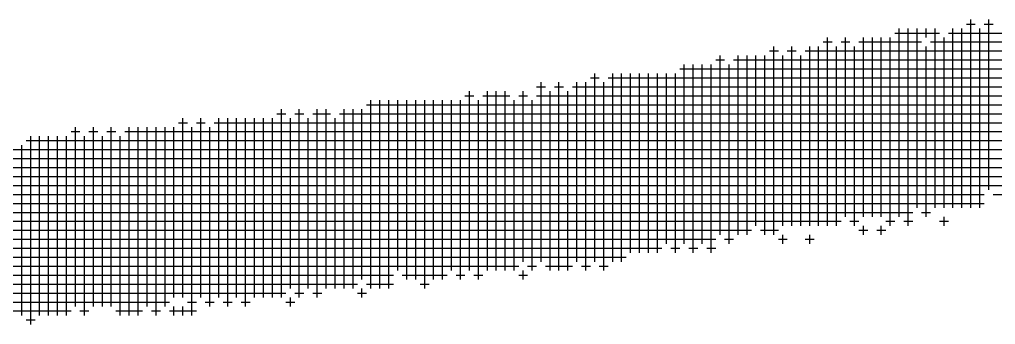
# Model space of a CAD drawing. Header units: feet. Extents: x 778950 to 1031250, y -253464 to -75264.
# Drawn here: x 938152.2 to 938461.2, y -245131.3 to -245034.9 of the extents above; entities that cross this region are included whole.
import ezdxf

# ---------------------------------------------------------------- set-up
doc = ezdxf.new("R2010")
doc.units = ezdxf.units.FT
doc.header["$LTSCALE"] = 3000
doc.header["$MEASUREMENT"] = 0
doc.layers.add('CX-MISC', color=2, linetype='CONTINUOUS')

msp = doc.modelspace()

# ---------------------------------------------------------------- linework, layer by layer
at = {"layer": 'CX-MISC'}
for p, q in [((938452.04, -245036.3, 7362.78), (938454.87, -245036.3, 7362.78)), ((938453.45, -245094.42, 7362.78), (938453.45, -245034.88, 7362.78)), ((938457.71, -245036.3, 7362.78), (938460.54, -245036.3, 7362.78)), ((938459.12, -245088.75, 7362.78), (938459.12, -245034.88, 7362.78)), ((938429.36, -245039.14, 7362.78), (938443.53, -245039.14, 7362.78)), ((938430.77, -245097.25, 7362.78), (938430.77, -245037.72, 7362.78)), ((938433.61, -245100.09, 7362.78), (938433.61, -245037.72, 7362.78)), ((938436.44, -245094.42, 7362.78), (938436.44, -245037.72, 7362.78)), ((938439.28, -245040.55, 7362.78), (938439.28, -245037.72, 7362.78)), ((938442.11, -245094.42, 7362.78), (938442.11, -245037.72, 7362.78)), ((938446.37, -245039.14, 7362.78), (938860.28, -245039.14, 7362.78)), ((938447.78, -245094.42, 7362.78), (938447.78, -245037.72, 7362.78)), ((938450.62, -245094.42, 7362.78), (938450.62, -245037.72, 7362.78)), ((938456.29, -245094.42, 7362.78), (938456.29, -245037.72, 7362.78)), ((938406.68, -245041.97, 7362.78), (938409.51, -245041.97, 7362.78)), ((938408.09, -245100.09, 7362.78), (938408.09, -245040.55, 7362.78)), ((938412.35, -245041.97, 7362.78), (938415.18, -245041.97, 7362.78)), ((938413.76, -245097.25, 7362.78), (938413.76, -245040.55, 7362.78)), ((938418.02, -245041.97, 7362.78), (938437.86, -245041.97, 7362.78)), ((938419.43, -245097.25, 7362.78), (938419.43, -245040.55, 7362.78)), ((938422.27, -245097.25, 7362.78), (938422.27, -245040.55, 7362.78)), ((938425.1, -245097.25, 7362.78), (938425.1, -245040.55, 7362.78)), ((938427.94, -245100.09, 7362.78), (938427.94, -245040.55, 7362.78)), ((938440.7, -245041.97, 7362.78), (938843.27, -245041.97, 7362.78)), ((938444.95, -245094.42, 7362.78), (938444.95, -245040.55, 7362.78)), ((938389.67, -245044.81, 7362.78), (938392.5, -245044.81, 7362.78)), ((938391.08, -245102.92, 7362.78), (938391.08, -245043.39, 7362.78)), ((938395.34, -245044.81, 7362.78), (938398.17, -245044.81, 7362.78)), ((938396.75, -245100.09, 7362.78), (938396.75, -245043.39, 7362.78)), ((938401.01, -245044.81, 7362.78), (938831.93, -245044.81, 7362.78)), ((938402.42, -245100.09, 7362.78), (938402.42, -245043.39, 7362.78)), ((938405.26, -245100.09, 7362.78), (938405.26, -245043.39, 7362.78)), ((938410.93, -245100.09, 7362.78), (938410.93, -245043.39, 7362.78)), ((938416.6, -245100.09, 7362.78), (938416.6, -245043.39, 7362.78)), ((938439.28, -245097.25, 7362.78), (938439.28, -245043.39, 7362.78)), ((938372.66, -245047.64, 7362.78), (938375.49, -245047.64, 7362.78)), ((938374.07, -245102.92, 7362.78), (938374.07, -245046.22, 7362.78)), ((938378.33, -245047.64, 7362.78), (938806.41, -245047.64, 7362.78)), ((938379.74, -245102.92, 7362.78), (938379.74, -245046.22, 7362.78)), ((938382.58, -245102.92, 7362.78), (938382.58, -245046.22, 7362.78)), ((938385.41, -245100.09, 7362.78), (938385.41, -245046.22, 7362.78)), ((938388.25, -245102.92, 7362.78), (938388.25, -245046.22, 7362.78)), ((938393.92, -245100.09, 7362.78), (938393.92, -245046.22, 7362.78)), ((938399.59, -245100.09, 7362.78), (938399.59, -245046.22, 7362.78)), ((938334.38, -245111.43, 7362.78), (938334.38, -245051.89, 7362.78)), ((938340.05, -245111.43, 7362.78), (938340.05, -245051.89, 7362.78)), ((938342.89, -245111.43, 7362.78), (938342.89, -245051.89, 7362.78)), ((938345.72, -245108.59, 7362.78), (938345.72, -245051.89, 7362.78)), ((938348.56, -245108.59, 7362.78), (938348.56, -245051.89, 7362.78)), ((938351.39, -245108.59, 7362.78), (938351.39, -245051.89, 7362.78)), ((938354.23, -245108.59, 7362.78), (938354.23, -245051.89, 7362.78)), ((938357.06, -245105.76, 7362.78), (938357.06, -245051.89, 7362.78)), ((938359.9, -245108.59, 7362.78), (938359.9, -245051.89, 7362.78)), ((938361.32, -245050.48, 7362.78), (938763.89, -245050.48, 7362.78)), ((938362.73, -245105.76, 7362.78), (938362.73, -245049.06, 7362.78)), ((938365.57, -245108.59, 7362.78), (938365.57, -245049.06, 7362.78)), ((938368.4, -245105.76, 7362.78), (938368.4, -245049.06, 7362.78)), ((938371.24, -245108.59, 7362.78), (938371.24, -245049.06, 7362.78)), ((938376.91, -245105.76, 7362.78), (938376.91, -245049.06, 7362.78)), ((938317.37, -245111.43, 7362.78), (938317.37, -245054.73, 7362.78)), ((938323.04, -245114.26, 7362.78), (938323.04, -245054.73, 7362.78)), ((938328.71, -245111.43, 7362.78), (938328.71, -245054.73, 7362.78)), ((938331.55, -245114.26, 7362.78), (938331.55, -245054.73, 7362.78)), ((938332.97, -245053.31, 7362.78), (938335.8, -245053.31, 7362.78)), ((938337.22, -245114.26, 7362.78), (938337.22, -245054.73, 7362.78)), ((938338.64, -245053.31, 7362.78), (938752.55, -245053.31, 7362.78)), ((938294.69, -245114.26, 7362.78), (938294.69, -245057.56, 7362.78)), ((938300.36, -245114.26, 7362.78), (938300.36, -245057.56, 7362.78)), ((938303.2, -245114.26, 7362.78), (938303.2, -245057.56, 7362.78)), ((938306.03, -245114.26, 7362.78), (938306.03, -245057.56, 7362.78)), ((938311.7, -245111.43, 7362.78), (938311.7, -245057.56, 7362.78)), ((938315.96, -245056.15, 7362.78), (938318.79, -245056.15, 7362.78)), ((938320.21, -245114.26, 7362.78), (938320.21, -245057.56, 7362.78)), ((938321.63, -245056.15, 7362.78), (938324.46, -245056.15, 7362.78)), ((938325.88, -245114.26, 7362.78), (938325.88, -245057.56, 7362.78)), ((938327.3, -245056.15, 7362.78), (938749.71, -245056.15, 7362.78)), ((938263.51, -245119.93, 7362.78), (938263.51, -245060.4, 7362.78)), ((938266.34, -245119.93, 7362.78), (938266.34, -245060.4, 7362.78)), ((938269.18, -245119.93, 7362.78), (938269.18, -245060.4, 7362.78)), ((938272.01, -245114.26, 7362.78), (938272.01, -245060.4, 7362.78)), ((938274.85, -245117.1, 7362.78), (938274.85, -245060.4, 7362.78)), ((938277.68, -245117.1, 7362.78), (938277.68, -245060.4, 7362.78)), ((938280.52, -245119.93, 7362.78), (938280.52, -245060.4, 7362.78)), ((938283.35, -245117.1, 7362.78), (938283.35, -245060.4, 7362.78)), ((938286.19, -245117.1, 7362.78), (938286.19, -245060.4, 7362.78)), ((938289.02, -245114.26, 7362.78), (938289.02, -245060.4, 7362.78)), ((938291.86, -245117.1, 7362.78), (938291.86, -245060.4, 7362.78)), ((938293.28, -245058.98, 7362.78), (938296.11, -245058.98, 7362.78)), ((938297.53, -245117.1, 7362.78), (938297.53, -245060.4, 7362.78)), ((938298.95, -245058.98, 7362.78), (938307.45, -245058.98, 7362.78)), ((938308.87, -245114.26, 7362.78), (938308.87, -245060.4, 7362.78)), ((938310.29, -245058.98, 7362.78), (938313.12, -245058.98, 7362.78)), ((938314.54, -245114.26, 7362.78), (938314.54, -245060.4, 7362.78)), ((938315.96, -245058.98, 7362.78), (938701.52, -245058.98, 7362.78)), ((938235.16, -245122.77, 7362.78), (938235.16, -245063.23, 7362.78)), ((938240.83, -245122.77, 7362.78), (938240.83, -245063.23, 7362.78)), ((938246.5, -245122.77, 7362.78), (938246.5, -245063.23, 7362.78)), ((938249.33, -245119.93, 7362.78), (938249.33, -245063.23, 7362.78)), ((938255, -245119.93, 7362.78), (938255, -245063.23, 7362.78)), ((938257.84, -245119.93, 7362.78), (938257.84, -245063.23, 7362.78)), ((938260.67, -245117.1, 7362.78), (938260.67, -245063.23, 7362.78)), ((938262.09, -245061.82, 7362.78), (938684.51, -245061.82, 7362.78)), ((938203.97, -245122.77, 7362.78), (938203.97, -245066.07, 7362.78)), ((938209.64, -245122.77, 7362.78), (938209.64, -245066.07, 7362.78)), ((938215.31, -245122.77, 7362.78), (938215.31, -245066.07, 7362.78)), ((938218.15, -245125.6, 7362.78), (938218.15, -245066.07, 7362.78)), ((938220.98, -245122.77, 7362.78), (938220.98, -245066.07, 7362.78)), ((938223.82, -245125.6, 7362.78), (938223.82, -245066.07, 7362.78)), ((938226.65, -245122.77, 7362.78), (938226.65, -245066.07, 7362.78)), ((938229.49, -245122.77, 7362.78), (938229.49, -245066.07, 7362.78)), ((938232.32, -245122.77, 7362.78), (938232.32, -245066.07, 7362.78)), ((938233.74, -245064.65, 7362.78), (938236.58, -245064.65, 7362.78)), ((938237.99, -245119.93, 7362.78), (938237.99, -245066.07, 7362.78)), ((938239.41, -245064.65, 7362.78), (938242.25, -245064.65, 7362.78)), ((938243.66, -245119.93, 7362.78), (938243.66, -245066.07, 7362.78)), ((938245.08, -245064.65, 7362.78), (938250.75, -245064.65, 7362.78)), ((938252.17, -245119.93, 7362.78), (938252.17, -245066.07, 7362.78)), ((938253.59, -245064.65, 7362.78), (938650.49, -245064.65, 7362.78)), ((938168.54, -245070.32, 7362.78), (938171.37, -245070.32, 7362.78)), ((938169.95, -245125.6, 7362.78), (938169.95, -245068.9, 7362.78)), ((938174.21, -245070.32, 7362.78), (938177.04, -245070.32, 7362.78)), ((938175.62, -245125.6, 7362.78), (938175.62, -245068.9, 7362.78)), ((938179.88, -245070.32, 7362.78), (938182.71, -245070.32, 7362.78)), ((938181.29, -245125.6, 7362.78), (938181.29, -245068.9, 7362.78)), ((938185.55, -245070.32, 7362.78), (938633.48, -245070.32, 7362.78)), ((938186.96, -245128.44, 7362.78), (938186.96, -245068.9, 7362.78)), ((938189.8, -245128.44, 7362.78), (938189.8, -245068.9, 7362.78)), ((938192.63, -245125.6, 7362.78), (938192.63, -245068.9, 7362.78)), ((938195.47, -245128.44, 7362.78), (938195.47, -245068.9, 7362.78)), ((938198.3, -245125.6, 7362.78), (938198.3, -245068.9, 7362.78)), ((938201.14, -245122.77, 7362.78), (938201.14, -245068.9, 7362.78)), ((938202.56, -245067.49, 7362.78), (938205.39, -245067.49, 7362.78)), ((938206.81, -245128.44, 7362.78), (938206.81, -245068.9, 7362.78)), ((938208.23, -245067.49, 7362.78), (938211.06, -245067.49, 7362.78)), ((938212.48, -245125.6, 7362.78), (938212.48, -245068.9, 7362.78)), ((938213.9, -245067.49, 7362.78), (938641.98, -245067.49, 7362.78)), ((938154.36, -245073.16, 7362.78), (938616.47, -245073.16, 7362.78)), ((938155.78, -245131.27, 7362.78), (938155.78, -245071.74, 7362.78)), ((938158.61, -245128.44, 7362.78), (938158.61, -245071.74, 7362.78)), ((938161.45, -245128.44, 7362.78), (938161.45, -245071.74, 7362.78)), ((938164.28, -245128.44, 7362.78), (938164.28, -245071.74, 7362.78)), ((938167.12, -245128.44, 7362.78), (938167.12, -245071.74, 7362.78)), ((938172.79, -245128.44, 7362.78), (938172.79, -245071.74, 7362.78)), ((938178.46, -245125.6, 7362.78), (938178.46, -245071.74, 7362.78)), ((938184.13, -245128.44, 7362.78), (938184.13, -245071.74, 7362.78)), ((938114.67, -245075.99, 7362.78), (938571.11, -245075.99, 7362.78)), ((938152.94, -245128.44, 7362.78), (938152.94, -245074.57, 7362.78)), ((938077.82, -245078.83, 7362.78), (938571.11, -245078.83, 7362.78)), ((938063.64, -245081.66, 7362.78), (938554.1, -245081.66, 7362.78)), ((938038.13, -245084.5, 7362.78), (938531.42, -245084.5, 7362.78)), ((938021.12, -245087.33, 7362.78), (938497.4, -245087.33, 7362.78)), ((938004.11, -245090.17, 7362.78), (938457.71, -245090.17, 7362.78)), ((938460.54, -245090.17, 7362.78), (938463.38, -245090.17, 7362.78)), ((937987.1, -245093, 7362.78), (938457.71, -245093, 7362.78)), ((937998.44, -245095.84, 7362.78), (938435.03, -245095.84, 7362.78)), ((938437.86, -245095.84, 7362.78), (938440.7, -245095.84, 7362.78)), ((938444.95, -245100.09, 7362.78), (938444.95, -245097.25, 7362.78)), ((937947.41, -245098.67, 7362.78), (938412.35, -245098.67, 7362.78)), ((938415.18, -245098.67, 7362.78), (938418.02, -245098.67, 7362.78)), ((938419.43, -245102.92, 7362.78), (938419.43, -245100.09, 7362.78)), ((938425.1, -245102.92, 7362.78), (938425.1, -245100.09, 7362.78)), ((938426.52, -245098.67, 7362.78), (938429.36, -245098.67, 7362.78)), ((938432.19, -245098.67, 7362.78), (938435.03, -245098.67, 7362.78)), ((938443.53, -245098.67, 7362.78), (938446.37, -245098.67, 7362.78)), ((937913.39, -245104.34, 7362.78), (938372.66, -245104.34, 7362.78)), ((937936.07, -245101.51, 7362.78), (938384, -245101.51, 7362.78)), ((938375.49, -245104.34, 7362.78), (938378.33, -245104.34, 7362.78)), ((938386.83, -245101.51, 7362.78), (938392.5, -245101.51, 7362.78)), ((938392.5, -245104.34, 7362.78), (938395.34, -245104.34, 7362.78)), ((938393.92, -245105.76, 7362.78), (938393.92, -245102.92, 7362.78)), ((938401.01, -245104.34, 7362.78), (938403.84, -245104.34, 7362.78)), ((938402.42, -245105.76, 7362.78), (938402.42, -245102.92, 7362.78)), ((938418.02, -245101.51, 7362.78), (938420.85, -245101.51, 7362.78)), ((938423.69, -245101.51, 7362.78), (938426.52, -245101.51, 7362.78)), ((937876.53, -245107.18, 7362.78), (938355.65, -245107.18, 7362.78)), ((938358.48, -245107.18, 7362.78), (938361.32, -245107.18, 7362.78)), ((938364.15, -245107.18, 7362.78), (938366.99, -245107.18, 7362.78)), ((938369.82, -245107.18, 7362.78), (938372.66, -245107.18, 7362.78)), ((937862.36, -245110.01, 7362.78), (938344.31, -245110.01, 7362.78)), ((937839.68, -245112.85, 7362.78), (938310.29, -245112.85, 7362.78)), ((938313.12, -245112.85, 7362.78), (938315.96, -245112.85, 7362.78)), ((938318.79, -245112.85, 7362.78), (938327.3, -245112.85, 7362.78)), ((938330.13, -245112.85, 7362.78), (938332.97, -245112.85, 7362.78)), ((938335.8, -245112.85, 7362.78), (938338.64, -245112.85, 7362.78)), ((937822.67, -245115.68, 7362.78), (938270.6, -245115.68, 7362.78)), ((938273.43, -245115.68, 7362.78), (938287.61, -245115.68, 7362.78)), ((938290.44, -245115.68, 7362.78), (938293.28, -245115.68, 7362.78)), ((938296.11, -245115.68, 7362.78), (938298.95, -245115.68, 7362.78)), ((938310.29, -245115.68, 7362.78), (938313.12, -245115.68, 7362.78)), ((938311.7, -245117.1, 7362.78), (938311.7, -245114.26, 7362.78)), ((937743.29, -245118.52, 7362.78), (938259.26, -245118.52, 7362.78)), ((938260.67, -245122.77, 7362.78), (938260.67, -245119.93, 7362.78)), ((938262.09, -245118.52, 7362.78), (938270.6, -245118.52, 7362.78)), ((938279.1, -245118.52, 7362.78), (938281.94, -245118.52, 7362.78)), ((937740.45, -245121.35, 7362.78), (938236.58, -245121.35, 7362.78)), ((938237.99, -245125.6, 7362.78), (938237.99, -245122.77, 7362.78)), ((938239.41, -245121.35, 7362.78), (938242.25, -245121.35, 7362.78)), ((938245.08, -245121.35, 7362.78), (938247.92, -245121.35, 7362.78)), ((938259.26, -245121.35, 7362.78), (938262.09, -245121.35, 7362.78)), ((937737.62, -245124.19, 7362.78), (938199.72, -245124.19, 7362.78)), ((938201.14, -245128.44, 7362.78), (938201.14, -245125.6, 7362.78)), ((938203.97, -245128.44, 7362.78), (938203.97, -245125.6, 7362.78)), ((938205.39, -245124.19, 7362.78), (938208.23, -245124.19, 7362.78)), ((938211.06, -245124.19, 7362.78), (938213.9, -245124.19, 7362.78)), ((938216.73, -245124.19, 7362.78), (938219.57, -245124.19, 7362.78)), ((938222.4, -245124.19, 7362.78), (938225.24, -245124.19, 7362.78)), ((938236.58, -245124.19, 7362.78), (938239.41, -245124.19, 7362.78)), ((937734.78, -245127.02, 7362.78), (938168.54, -245127.02, 7362.78)), ((938171.37, -245127.02, 7362.78), (938174.21, -245127.02, 7362.78)), ((938182.71, -245127.02, 7362.78), (938191.22, -245127.02, 7362.78)), ((938194.05, -245127.02, 7362.78), (938196.89, -245127.02, 7362.78)), ((938199.72, -245127.02, 7362.78), (938208.23, -245127.02, 7362.78)), ((938154.36, -245129.86, 7362.78), (938157.2, -245129.86, 7362.78))]:
    msp.add_line(p, q, dxfattribs=at)

doc.saveas('drawing.dxf')
